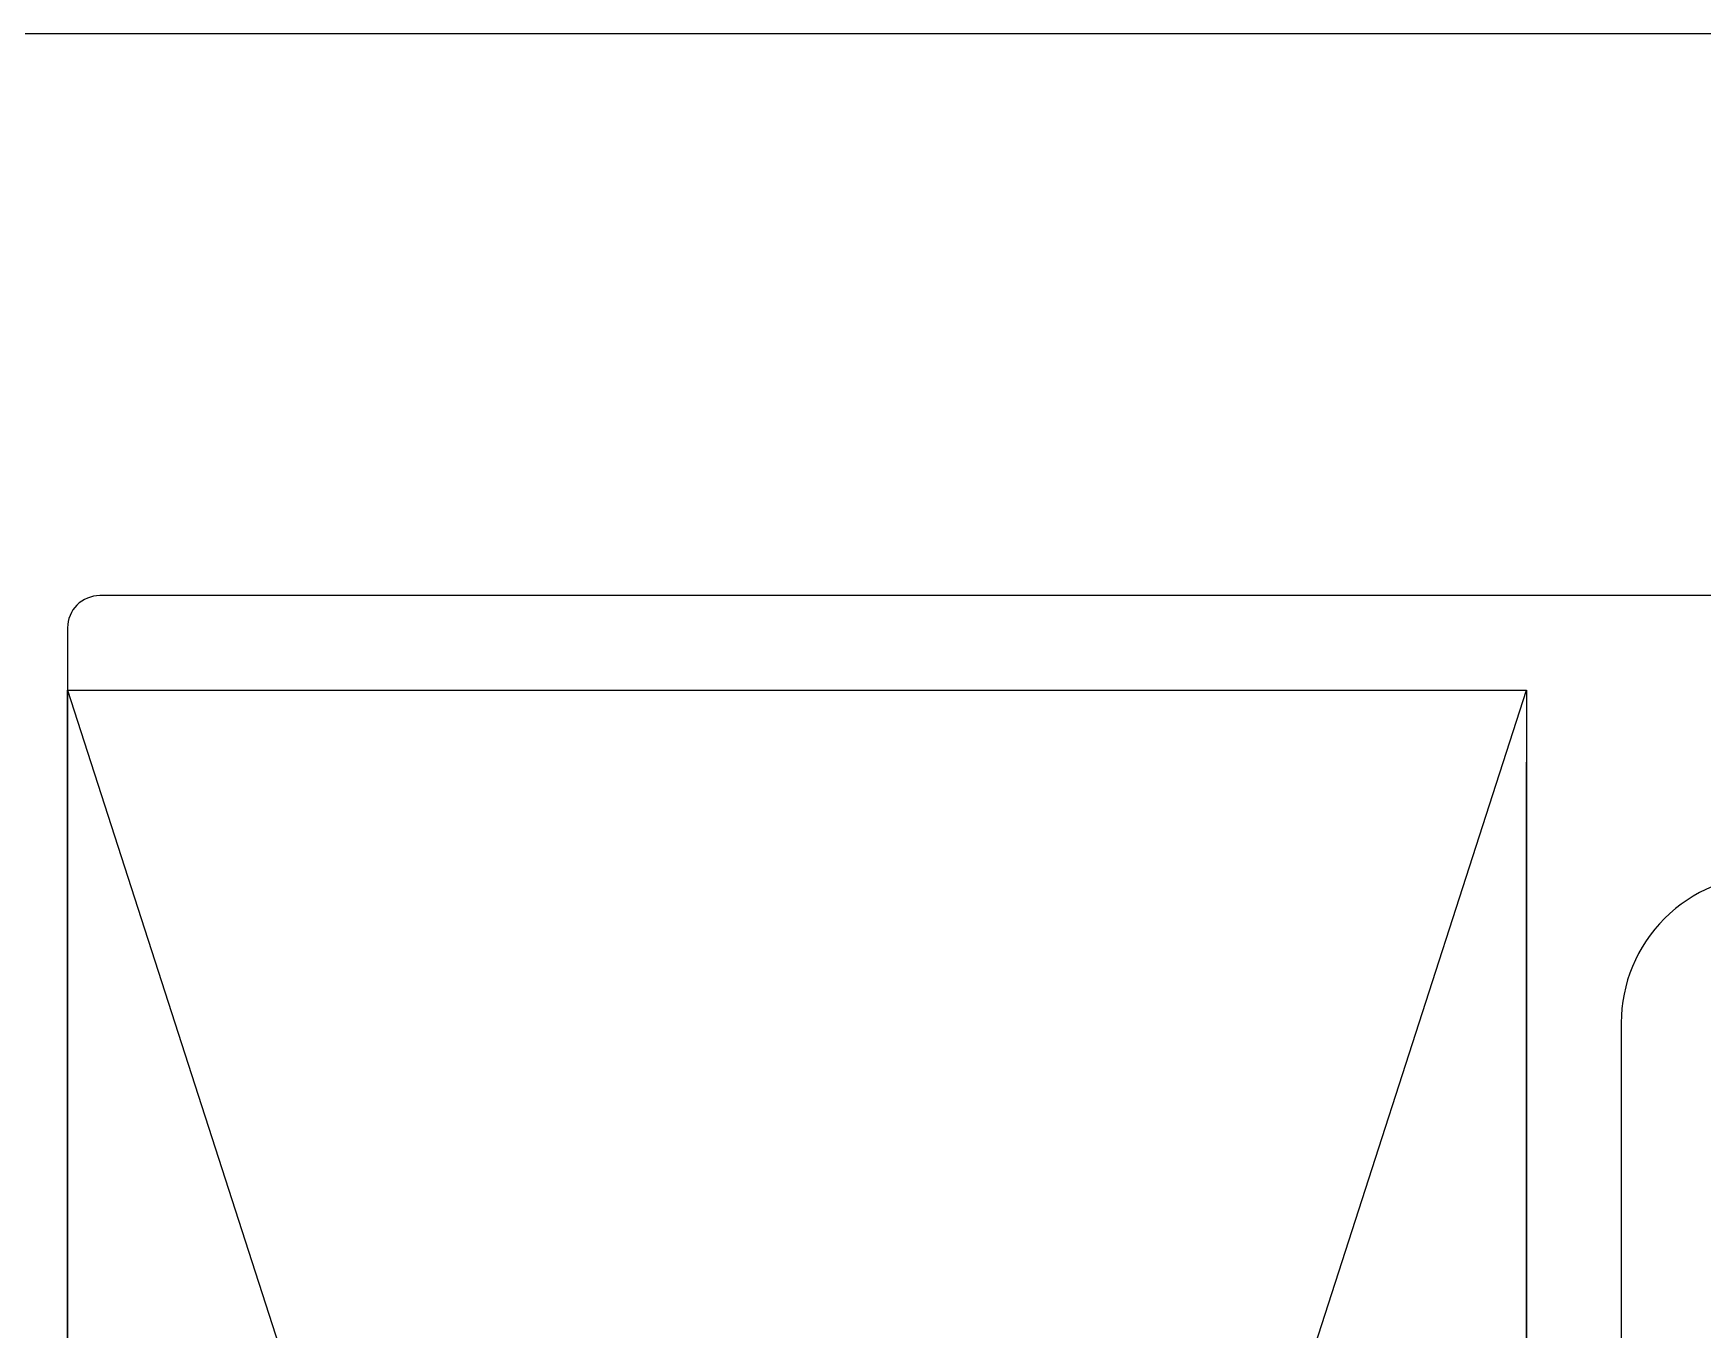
# Model space of a CAD drawing. Extents: x -8 to 56, y -99 to 66.
# Drawn here: x 15.657 to 16.176, y 47.143 to 47.546 of the extents above; entities that cross this region are included whole.
import ezdxf

# ---------------------------------------------------------------- set-up
doc = ezdxf.new("R2010")
doc.units = 0
doc.header["$MEASUREMENT"] = 0
doc.layers.get('0').update_dxf_attribs({"linetype": 'CONTINUOUS'})
for name, color, linetype in [('FRAME', 1, 'CONTINUOUS'), ('GLASS', 7, 'CONTINUOUS'), ('VENT', 5, 'CONTINUOUS')]:
    doc.layers.add(name, color=color, linetype=linetype)

# ---------------------------------------------------------------- blocks, each defined once
blk = doc.blocks.new('3005 Std Lock Stile')
blk.add_lwpolyline([(-2.909, 0.713), (-0.046, 0.713, -0.414214), (0, 0.667), (0, -0.667, -0.414214), (-0.046, -0.713), (-2.909, -0.713)], format="xyb")
blk = doc.blocks.new('3809 BLOCK FRAME')
for points in [[(-0.831, 0.343, -0.414214), (-0.8, 0.374), (-0.72866, 0.374, -0.5024), (-0.69897, 0.33409, 0.280293), (-0.66146, 0.19025, 0.498955), (-0.61253, 0.19797), (-0.61253, 0.19797, 0.334263), (-0.61834, 0.2348, -2.470836), (-0.50566, 0.2348, 0.334263), (-0.51147, 0.19797, 0.498955), (-0.46254, 0.19025, 0.280293), (-0.42503, 0.33409, -0.5024), (-0.39534, 0.374), (-0.106, 0.374, -0.414214), (-0.075, 0.343), (-0.075, 0.093, -0.414214), (-0.106, 0.062), (-0.219, 0.062, 0.414214), (-0.25, 0.031, 0.414214), (-0.219, 0), (0, 0), (0, 1.423, 0.414214)], [(-0.175, 1.1965), (-0.175, 0.464, -0.414214), (-0.185, 0.454), (-1.078, 0.454)]]:
    blk.add_lwpolyline(points, format="xyb")

msp = doc.modelspace()

# ---------------------------------------------------------------- linework, layer by layer
at = {"layer": 'GLASS'}
for p, q in [((15.66746, 47.34163), (16.12146, 47.34163)), ((15.66746, 45.93313), (15.66746, 47.34163)), ((15.66746, 47.34163), (16.12146, 45.93313)), ((15.66746, 45.93313), (16.12146, 47.34163)), ((16.12146, 47.34163), (16.12146, 45.93313)), ((16.12146, 45.96389), (16.12146, 47.31923))]:
    msp.add_line(p, q, dxfattribs=at)

# ---------------------------------------------------------------- block references
at = {"layer": 'FRAME', "xscale": -1, "rotation": 270}
msp.add_blockref('3809 BLOCK FRAME', (15.21346, 47.54601), dxfattribs=at)
at = {"layer": 'VENT', "xscale": -1}
msp.add_blockref('3005 Std Lock Stile', (16.15096, 46.57101), dxfattribs=at)

doc.saveas('drawing.dxf')
